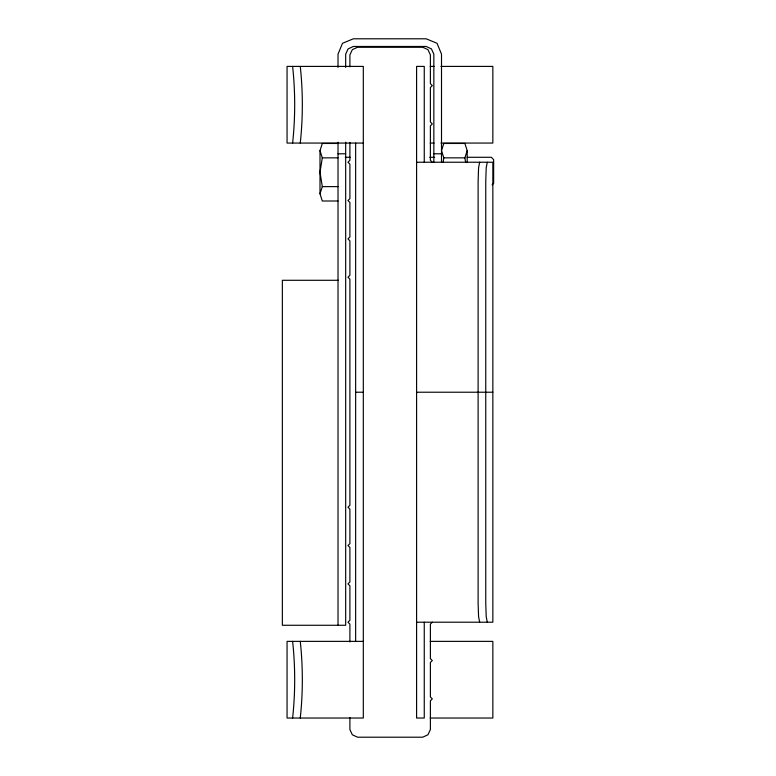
<?xml version="1.0" encoding="UTF-8"?>
<svg xmlns="http://www.w3.org/2000/svg" width="776" height="776" viewBox="0 0 776 776"><rect width="100%" height="100%" fill="white"/><g stroke="black" fill="none" stroke-linecap="round" stroke-linejoin="round"><path stroke-width="1.16" d="M338.016 143.463L322.302 143.463L320.003 150.651L322.302 157.848L320.003 172.233L322.302 186.618L320.003 193.806L322.302 201.003L338.016 201.003M443.106 162.271L443.814 157.848L441.505 150.651L443.814 143.463L464.892 143.463L467.191 150.651L467.191 162.64M292.62 143.065C295.365 117.787 295.365 91.675 292.62 66.406M300.264 143.065C303.009 117.787 303.009 91.675 300.264 66.406M292.62 718.033C295.365 692.755 295.365 666.642 292.62 641.374M300.264 718.033C303.009 692.755 303.009 666.642 300.264 641.374M479.646 162.232L478.569 167.849L478.113 181.4L478.113 603.039L478.569 616.59L479.646 622.207M487.289 162.232L486.203 167.849L485.757 181.4L485.757 603.039L486.203 616.59L487.289 622.207M465.6 162.271L464.892 157.848L467.191 150.651M492.11 184.892L493.643 183.281L493.643 159.701L491.344 157.286L467.191 157.286M432.31 622.207L430.389 624.127L430.389 658.62L432.31 660.541L430.389 662.452L430.389 696.955L432.31 698.866L430.389 700.786L430.389 729.537L427.964 734.765L422.726 737.2L357.561 737.2L352.323 734.765L349.898 729.537L349.898 717.558M430.214 66.406L434.075 66.406M440.923 66.406L492.847 66.406L492.847 143.065L440.923 143.065M363.313 143.065L287.062 143.065L287.062 66.406L363.313 66.406L363.313 718.033L287.062 718.033L287.062 641.374L363.313 641.374M430.214 143.065L434.075 143.065M338.016 153.793L345.679 153.793M433.842 153.793L441.505 153.793M345.262 157.286L350.092 157.286M429.768 157.286L434.599 157.286M322.302 157.848L338.016 157.848M443.814 157.848L464.892 157.848M416.596 162.232L492.847 162.232L492.847 622.207L416.596 622.207M322.302 186.618L338.016 186.618M338.268 280.291L282.357 280.291L282.357 625.272L345.679 625.272L345.679 142.163M355.65 392.22L363.313 392.22M416.596 392.22L477.822 392.22M478.113 392.22L492.847 392.22M430.214 641.374L492.847 641.374L492.847 718.033L430.214 718.033M432.31 162.232L430.389 160.312L430.389 125.819L432.31 123.898L430.389 121.987L430.389 87.484L432.31 85.564L430.389 83.653L430.389 54.902L427.964 49.664L422.726 47.239L357.561 47.239L352.323 49.664L349.898 54.902L349.898 66.882M441.505 162.184L441.505 54.136L437.024 43.291L426.179 38.8L353.352 38.8L342.507 43.291L338.016 54.136L338.016 67.444M433.842 162.184L433.842 54.136L431.417 48.898L426.179 46.463L353.352 46.463L348.114 48.898L345.679 54.136L345.679 67.444M424.259 162.232L424.259 66.406L416.596 66.406L416.596 718.033L424.259 718.033L424.259 622.207M355.65 143.065L355.65 641.374M349.898 142.474L349.898 160.312L347.978 162.232L349.898 164.143L349.898 198.646L347.978 200.557L349.898 202.478L349.898 236.981L347.978 238.892L349.898 240.812L349.898 275.305L347.978 277.226L349.898 279.137L349.898 505.292L347.978 507.213L349.898 509.134L349.898 543.627L347.978 545.547L349.898 547.458L349.898 581.961L347.978 583.872L349.898 585.793L349.898 620.286L347.978 622.207L349.898 624.127L349.898 641.965M338.016 142.163L338.016 625.272M320.003 150.651L320.003 193.806"/></g></svg>
